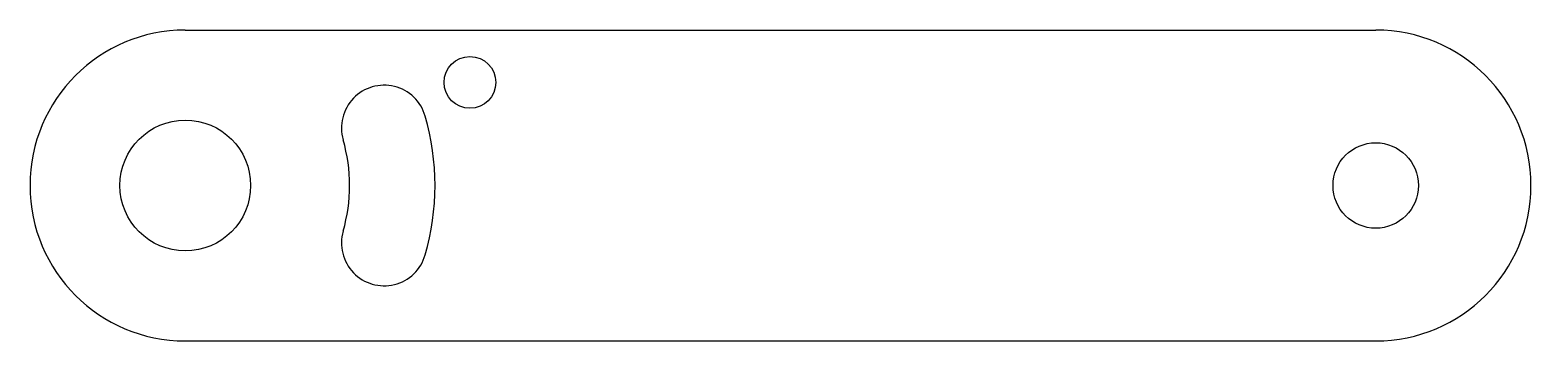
# Model space of a CAD drawing. Header units: millimetres. Extents: x -6 to 52, y -6 to 6.
import ezdxf

# ---------------------------------------------------------------- set-up
doc = ezdxf.new("R2010")
doc.units = ezdxf.units.MM
doc.layers.add('CUT', color=7, linetype='CONTINUOUS')

msp = doc.modelspace()

# ---------------------------------------------------------------- linework, layer by layer
at = {"layer": 'CUT'}
for p, q in [((0, 6), (46, 6)), ((0, -6), (46, -6))]:
    msp.add_line(p, q, dxfattribs=at)
for centre, radius in [((11, 3.9795), 1), ((0, 0), 2.525), ((46, 0), 1.65)]:
    msp.add_circle(centre, radius, dxfattribs=at)
for centre, radius, start, end in [((0, 0), 6, 90, 270), ((46, 0), 6, -90, 90), ((7.6852, 2.2221), 1.65, 16.1269, 196.1269), ((0, 0), 9.65, -16.1269, 16.1269), ((0, 0), 6.35, -16.1269, 16.1269), ((7.6852, -2.2221), 1.65, 163.8731, 343.8731)]:
    msp.add_arc(centre, radius, start, end, dxfattribs=at)

doc.saveas('drawing.dxf')
